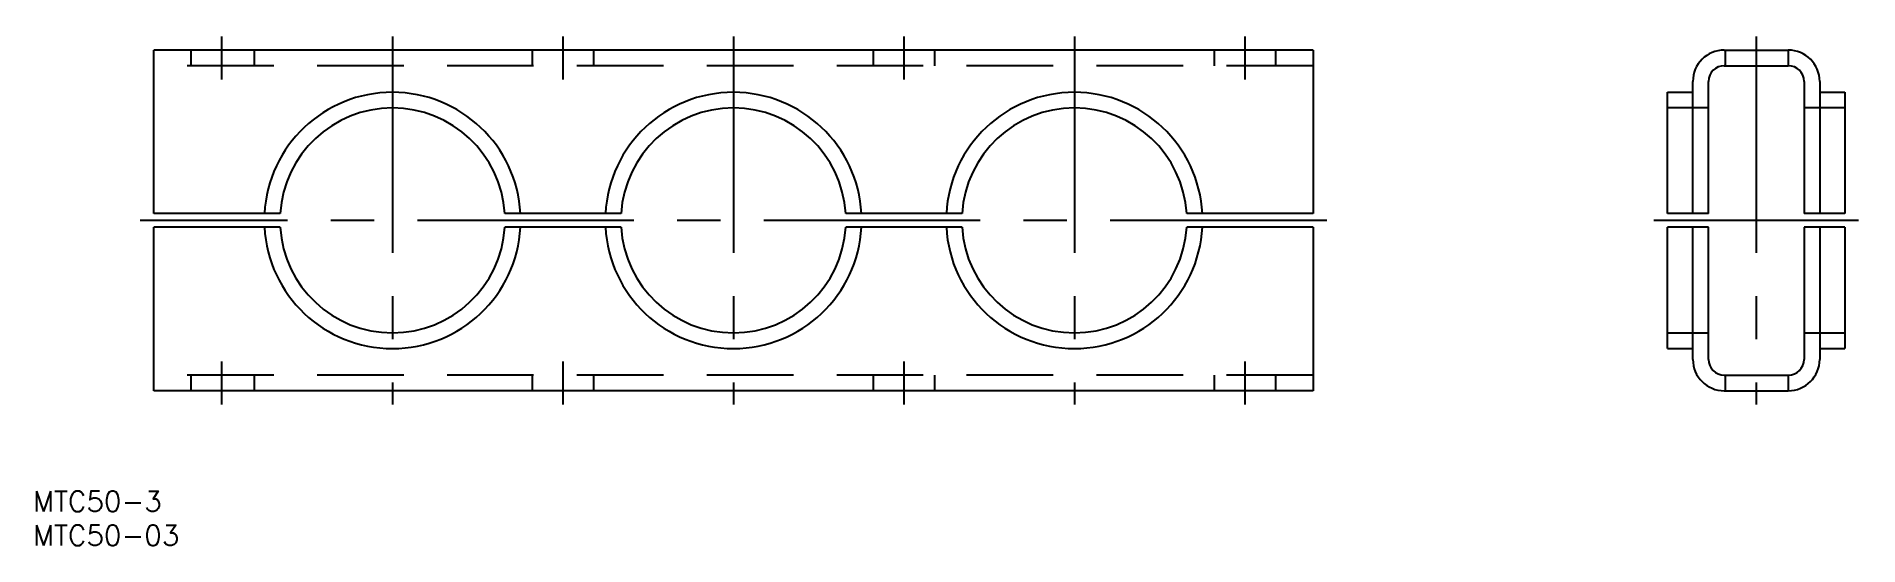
# Model space of a CAD drawing. Extents: x -52 to 215, y -48 to 27.
import ezdxf

# ---------------------------------------------------------------- set-up
doc = ezdxf.new("R2010")
doc.units = 0
doc.linetypes.add('CENTER', pattern=[50.8, 31.75, -6.35, 6.35, -6.35])
doc.linetypes.add('DASHED', pattern=[19.05, 12.7, -6.35])
doc.layers.get('0').update_dxf_attribs({"linetype": 'CONTINUOUS'})
doc.layers.add('CENTER', color=1, linetype='CENTER')
doc.styles.get("Standard").update_dxf_attribs({"font": 'txt.shx', "height": 3, "bigfont": 'bigfont.shx'})

msp = doc.modelspace()

# ---------------------------------------------------------------- linework, layer by layer
at = {"color": 7, "linetype": 'CONTINUOUS'}
for p, q in [((135, 25), (-35, 25)), ((-35, 1), (-35, 25)), ((135, 25), (135, 1)), ((195.3, 25), (204.7, 25)), ((195.3, 22.7), (204.7, 22.7)), ((187, 1), (187, 18.8)), ((187, 18.8), (190.7, 18.8)), ((190.7, 1), (190.7, 20.4)), ((193, 1), (193, 20.4)), ((207, 20.4), (207, 1)), ((209.3, 20.4), (209.3, 1)), ((209.3, 18.8), (213, 18.8)), ((213, 18.8), (213, 1)), ((-16.47, 1), (-35, 1)), ((33.53, 1), (16.47, 1)), ((83.53, 1), (66.47, 1)), ((135, 1), (116.47, 1)), ((193, 1), (187, 1)), ((213, 1), (207, 1)), ((-16.47, -1), (-35, -1)), ((-35, -25), (-35, -1)), ((33.53, -1), (16.47, -1)), ((83.53, -1), (66.47, -1)), ((135, -1), (116.47, -1)), ((135, -1), (135, -25)), ((187, -18.8), (187, -1)), ((193, -1), (187, -1)), ((190.7, -20.4), (190.7, -1)), ((193, -20.4), (193, -1)), ((213, -1), (207, -1)), ((207, -1), (207, -20.4)), ((209.3, -1), (209.3, -20.4)), ((213, -1), (213, -18.8)), ((187, -18.8), (190.7, -18.8)), ((209.3, -18.8), (213, -18.8)), ((195.3, -22.7), (204.7, -22.7)), ((135, -25), (-35, -25)), ((195.3, -25), (204.7, -25))]:
    msp.add_line(p, q, dxfattribs=at)
at = {"color": 3, "linetype": 'DASHED'}
for p, q in [((-29.5, 22.7), (-29.5, 25)), ((-20.25, 22.7), (-20.25, 25)), ((20.5, 25), (20.5, 22.7)), ((29.5, 25), (29.5, 22.7)), ((70.5, 25), (70.5, 22.7)), ((79.5, 25), (79.5, 22.7)), ((120.5, 25), (120.5, 22.7)), ((129.5, 25), (129.5, 22.7)), ((195.5, 22.7), (195.5, 25)), ((204.75, 22.7), (204.75, 25)), ((135, 22.7), (-35, 22.7)), ((193, 16.5), (187, 16.5)), ((213, 16.5), (207, 16.5)), ((187, -16.5), (193, -16.5)), ((207, -16.5), (213, -16.5)), ((135, -22.7), (-35, -22.7)), ((-29.5, -25), (-29.5, -22.7)), ((-20.25, -25), (-20.25, -22.7)), ((20.5, -22.7), (20.5, -25)), ((29.5, -22.7), (29.5, -25)), ((70.5, -22.7), (70.5, -25)), ((79.5, -22.7), (79.5, -25)), ((120.5, -22.7), (120.5, -25)), ((129.5, -22.7), (129.5, -25)), ((195.5, -25), (195.5, -22.7)), ((204.75, -25), (204.75, -22.7))]:
    msp.add_line(p, q, dxfattribs=at)
at = {"color": 7, "linetype": 'CONTINUOUS'}
for centre, radius, start, end in [((195.3, 20.4), 4.6, 90, 180), ((204.7, 20.4), 4.6, 0, 90), ((195.3, 20.4), 2.3, 90, 180), ((204.7, 20.4), 2.3, 0, 90), ((0, 0), 18.8, 3.0491, 176.9509), ((50, 0), 18.8, 3.0491, 176.9509), ((100, 0), 18.8, 3.0491, 176.9509), ((0, 0), 16.5, 3.4746, 176.5254), ((50, 0), 16.5, 3.4746, 176.5254), ((100, 0), 16.5, 3.4746, 176.5254), ((0, 0), 18.8, 183.0491, 356.9509), ((0, 0), 16.5, 183.4746, 356.5254), ((50, 0), 18.8, 183.0491, 356.9509), ((50, 0), 16.5, 183.4746, 356.5254), ((100, 0), 18.8, 183.0491, 356.9509), ((100, 0), 16.5, 183.4746, 356.5254), ((195.3, -20.4), 4.6, 180, 270), ((195.3, -20.4), 2.3, 180, 270), ((204.7, -20.4), 4.6, 270, 360), ((204.7, -20.4), 2.3, 270, 360)]:
    msp.add_arc(centre, radius, start, end, dxfattribs=at)
at = {"layer": 'CENTER', "color": 1, "linetype": 'CENTER'}
for p, q in [((-25, 20.7), (-25, 27)), ((0, 27), (0, -27)), ((25, 27), (25, 20.7)), ((50, 27), (50, -27)), ((75, 27), (75, 20.7)), ((100, 27), (100, -27)), ((125, 27), (125, 20.7)), ((200, 27), (200, -27)), ((137, 0), (-37, 0)), ((215, 0), (185, 0)), ((-25, -27), (-25, -20.7)), ((25, -20.7), (25, -27)), ((75, -20.7), (75, -27)), ((125, -20.7), (125, -27))]:
    msp.add_line(p, q, dxfattribs=at)

# ---------------------------------------------------------------- texts
at = {"color": 7, "linetype": 'CONTINUOUS'}
for s, p in [('MTC50-3', (-52.72, -42.72)), ('MTC50-03', (-52.72, -47.72))]:
    msp.add_text(s, height=3, dxfattribs=at).set_placement(p)

doc.saveas('drawing.dxf')
